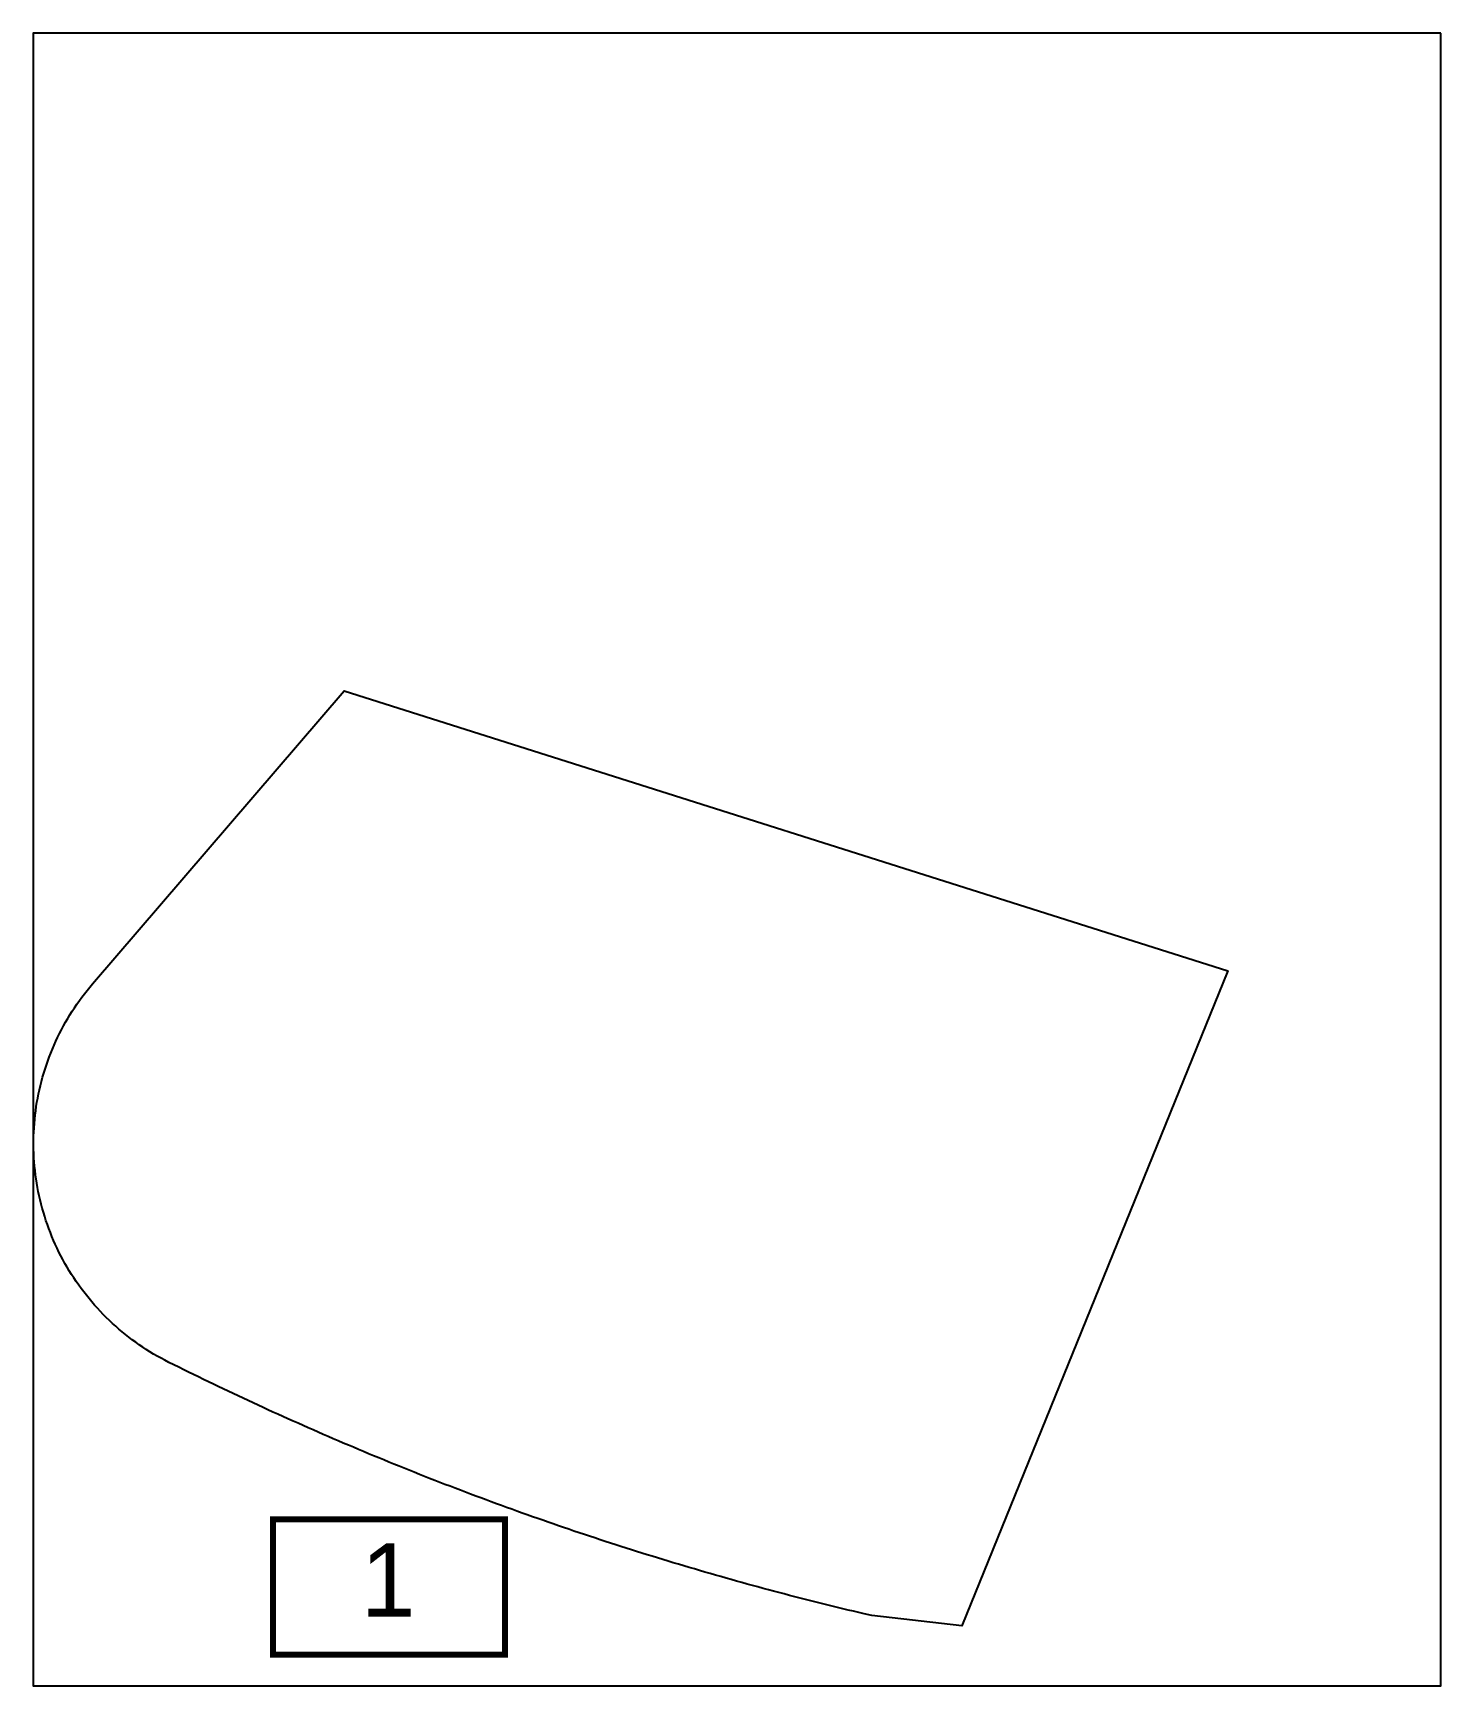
# Model space of a CAD drawing. Extents: x 185747.7 to 185805.2, y 655233.4 to 655300.9.
import ezdxf
from ezdxf.enums import TextEntityAlignment as Align

# ---------------------------------------------------------------- set-up
doc = ezdxf.new("R2010")
doc.units = 0
doc.layers.add('hadpasa', color=255, linetype='Continuous')
doc.layers.add('Pgvul1', color=253, linetype='Continuous')
doc.styles.add('style1', font='hebtxt.shx')

# ---------------------------------------------------------------- blocks, each defined once
blk = doc.blocks.new('hadpasa')
at = {"layer": 'hadpasa', "const_width": 0.25}
blk.add_lwpolyline([(-4.821, -2.883), (-4.821, 2.644), (4.655, 2.644), (4.655, -2.883)], close=True, dxfattribs=at)
at = {"style": 'style1'}
blk.add_attdef('PAGE', text='', height=3, dxfattribs=at).set_placement((-0.115, -1.336), align=Align.CENTER)
at = {"style": 'style1', "flags": 1}
for tag, p in [('SIZE', (-1.63, -4.267)), ('SCALE', (-1.595, -5.196)), ('PAGES', (-1.565, -6.311))]:
    blk.add_attdef(tag, p, '', height=0.75, dxfattribs=at)

msp = doc.modelspace()

# ---------------------------------------------------------------- linework, layer by layer
at = {"layer": 'hadpasa'}
msp.add_lwpolyline([(185805.2383, 655300.9276), (185747.7383, 655300.9276), (185747.7383, 655233.4276), (185805.2383, 655233.4276)], close=True, dxfattribs=at)
at = {"layer": 'Pgvul1'}
msp.add_lwpolyline([(185747.7584, 655255.6988), (185747.7619, 655255.8733), (185747.7684, 655256.0477), (185747.778, 655256.222), (185747.7906, 655256.3961), (185747.8062, 655256.5699), (185747.8249, 655256.7434), (185747.8466, 655256.9166), (185747.8713, 655257.0894), (185747.8991, 655257.2617), (185747.9298, 655257.4335), (185747.9635, 655257.6047), (185748.0002, 655257.7753), (185748.0399, 655257.9453), (185748.0826, 655258.1145), (185748.1282, 655258.283), (185748.1767, 655258.4507), (185748.2281, 655258.6174), (185748.2825, 655258.7833), (185748.3397, 655258.9482), (185748.3998, 655259.112), (185748.4628, 655259.2748), (185748.5286, 655259.4365), (185748.5972, 655259.5969), (185748.6686, 655259.7562), (185748.7427, 655259.9142), (185748.8196, 655260.0709), (185748.8992, 655260.2262), (185748.9816, 655260.3801), (185749.0666, 655260.5325), (185749.1542, 655260.6834), (185749.2445, 655260.8328), (185749.3373, 655260.9806), (185749.4328, 655261.1267), (185749.5307, 655261.2712), (185749.6312, 655261.4139), (185749.7341, 655261.5548), (185749.8395, 655261.694), (185749.9473, 655261.8312), (185750.0562, 655261.9677), (185750.17, 655262.1), (185760.45, 655274.06), (185796.53, 655262.63), (185785.67, 655235.88), (185781.99, 655236.3), (185781.6807, 655236.3722), (185781.4625, 655236.4237), (185781.2445, 655236.4755), (185781.0265, 655236.5276), (185780.8086, 655236.5802), (185780.5908, 655236.6331), (185780.3731, 655236.6864), (185780.1555, 655236.7401), (185779.9379, 655236.7942), (185779.7205, 655236.8486), (185779.5032, 655236.9034), (185779.2859, 655236.9586), (185779.0688, 655237.0141), (185778.8518, 655237.0701), (185778.6348, 655237.1264), (185778.4179, 655237.1831), (185778.2012, 655237.2401), (185777.9845, 655237.2975), (185777.768, 655237.3553), (185777.5515, 655237.4135), (185777.3352, 655237.472), (185777.1189, 655237.531), (185776.9028, 655237.5903), (185776.6867, 655237.6499), (185776.4708, 655237.71), (185776.2549, 655237.7704), (185776.0392, 655237.8311), (185775.8235, 655237.8923), (185775.608, 655237.9538), (185775.3926, 655238.0157), (185775.1773, 655238.078), (185774.9621, 655238.1406), (185774.747, 655238.2036), (185774.532, 655238.267), (185774.3171, 655238.3308), (185774.1023, 655238.3949), (185773.8877, 655238.4594), (185773.6731, 655238.5242), (185773.4587, 655238.5895), (185773.2444, 655238.6551), (185773.0301, 655238.721), (185772.816, 655238.7874), (185772.6021, 655238.8541), (185772.3882, 655238.9211), (185772.1745, 655238.9886), (185771.9608, 655239.0564), (185771.7473, 655239.1246), (185771.5339, 655239.1931), (185771.3206, 655239.2621), (185771.1075, 655239.3313), (185770.8944, 655239.401), (185770.6815, 655239.471), (185770.4687, 655239.5414), (185770.256, 655239.6122), (185770.0435, 655239.6833), (185769.831, 655239.7548), (185769.6187, 655239.8266), (185769.4065, 655239.8988), (185769.1945, 655239.9714), (185768.9826, 655240.0444), (185768.7707, 655240.1177), (185768.5591, 655240.1914), (185768.3475, 655240.2654), (185768.1361, 655240.3398), (185767.9248, 655240.4146), (185767.7136, 655240.4897), (185767.5026, 655240.5652), (185767.2917, 655240.6411), (185767.0809, 655240.7173), (185766.8702, 655240.7939), (185766.6597, 655240.8709), (185766.4494, 655240.9482), (185766.2391, 655241.0259), (185766.029, 655241.1039), (185765.819, 655241.1823), (185765.6092, 655241.2611), (185765.3995, 655241.3402), (185765.1899, 655241.4197), (185764.9805, 655241.4996), (185764.7712, 655241.5798), (185764.562, 655241.6603), (185764.353, 655241.7413), (185764.1441, 655241.8226), (185763.9354, 655241.9042), (185763.7268, 655241.9862), (185763.5184, 655242.0686), (185763.31, 655242.1514), (185763.1019, 655242.2344), (185762.8939, 655242.3179), (185762.686, 655242.4017), (185762.4782, 655242.4859), (185762.2707, 655242.5704), (185762.0632, 655242.6553), (185761.8559, 655242.7405), (185761.6488, 655242.8261), (185761.4418, 655242.9121), (185761.2349, 655242.9984), (185761.0282, 655243.0851), (185760.8217, 655243.1721), (185760.6152, 655243.2595), (185760.409, 655243.3472), (185760.2029, 655243.4353), (185759.9969, 655243.5237), (185759.7912, 655243.6125), (185759.5855, 655243.7017), (185759.38, 655243.7912), (185759.1747, 655243.8811), (185758.9695, 655243.9713), (185758.7645, 655244.0619), (185758.5596, 655244.1528), (185758.3549, 655244.2441), (185758.1504, 655244.3357), (185757.946, 655244.4277), (185757.7417, 655244.52), (185757.5377, 655244.6127), (185757.3337, 655244.7058), (185757.13, 655244.7991), (185756.9264, 655244.8929), (185756.723, 655244.987), (185756.5197, 655245.0814), (185756.3166, 655245.1762), (185756.1136, 655245.2714), (185755.9109, 655245.3669), (185755.7083, 655245.4627), (185755.5058, 655245.5589), (185755.3035, 655245.6554), (185755.1014, 655245.7523), (185754.8995, 655245.8496), (185754.6977, 655245.9472), (185754.4961, 655246.0451), (185754.2946, 655246.1434), (185754.0934, 655246.242), (185753.8923, 655246.341), (185753.6913, 655246.4403), (185753.4906, 655246.54), (185753.29, 655246.64), (185753.118, 655246.728), (185752.9641, 655246.8103), (185752.8117, 655246.8953), (185752.6608, 655246.9829), (185752.5114, 655247.0732), (185752.3636, 655247.1661), (185752.2175, 655247.2615), (185752.073, 655247.3594), (185751.9303, 655247.4599), (185751.7894, 655247.5628), (185751.6502, 655247.6682), (185751.513, 655247.776), (185751.3776, 655247.8862), (185751.2442, 655247.9987), (185751.1128, 655248.1136), (185750.9834, 655248.2307), (185750.856, 655248.35), (185750.7308, 655248.4716), (185750.6077, 655248.5953), (185750.4868, 655248.7211), (185750.368, 655248.8491), (185750.2516, 655248.9791), (185750.1374, 655249.1111), (185750.0256, 655249.2451), (185749.9161, 655249.381), (185749.809, 655249.5188), (185749.7043, 655249.6584), (185749.602, 655249.7999), (185749.5023, 655249.9431), (185749.4051, 655250.088), (185749.3104, 655250.2346), (185749.2183, 655250.3829), (185749.1287, 655250.5327), (185749.0419, 655250.6841), (185748.9576, 655250.8369), (185748.8761, 655250.9912), (185748.7972, 655251.147), (185748.7211, 655251.304), (185748.6478, 655251.4624), (185748.5772, 655251.622), (185748.5094, 655251.7828), (185748.4444, 655251.9448), (185748.3823, 655252.1079), (185748.323, 655252.2721), (185748.2666, 655252.4372), (185748.2131, 655252.6033), (185748.1625, 655252.7704), (185748.1148, 655252.9383), (185748.07, 655253.107), (185748.0282, 655253.2764), (185747.9894, 655253.4466), (185747.9535, 655253.6174), (185747.9207, 655253.7888), (185747.8908, 655253.9607), (185747.8639, 655254.1332), (185747.8401, 655254.3061), (185747.8192, 655254.4794), (185747.8014, 655254.653), (185747.7866, 655254.8269), (185747.7749, 655255.001), (185747.7662, 655255.1753), (185747.7605, 655255.3498), (185747.7579, 655255.5243)], close=True, dxfattribs=at)

# ---------------------------------------------------------------- block references
at = {"layer": 'hadpasa'}
msp.add_blockref('hadpasa', (185762.3561, 655237.5896), dxfattribs=at).add_auto_attribs({'PAGE': '1'})

doc.saveas('drawing.dxf')
